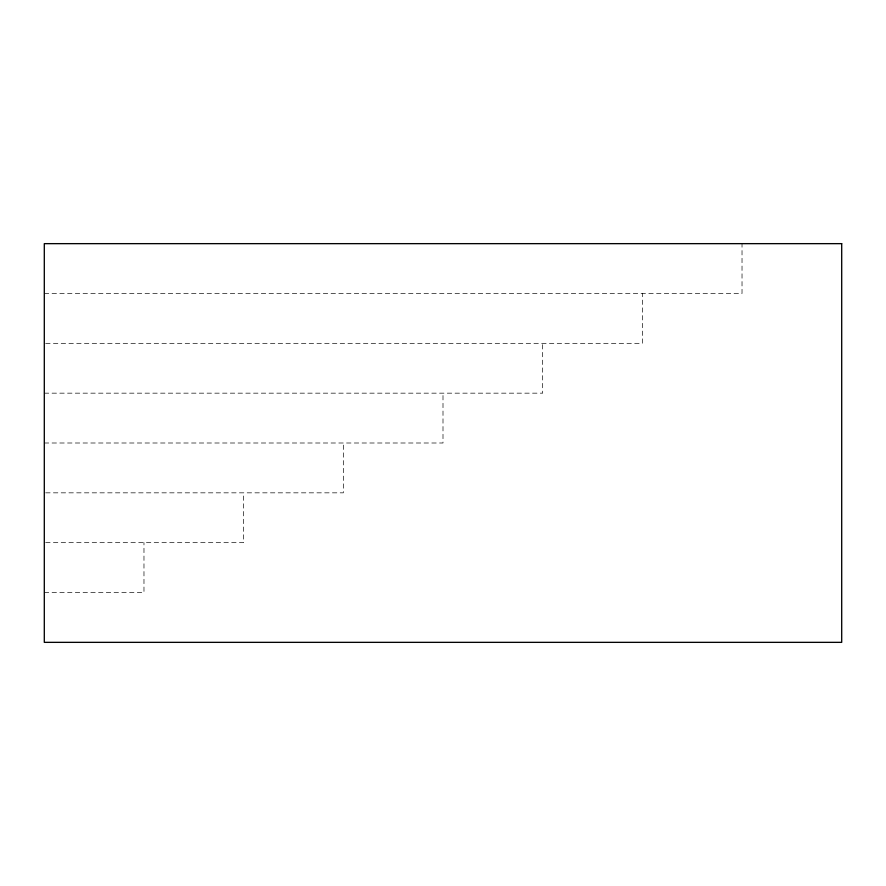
<?xml version="1.0" encoding="UTF-8"?>
<svg xmlns="http://www.w3.org/2000/svg" width="886" height="886" viewBox="0 0 886 886"><rect width="100%" height="100%" fill="white"/><g stroke="black" fill="none" stroke-linecap="round" stroke-linejoin="round"><path stroke-width="0.66" stroke-dasharray="4.43 3.32" d="M44.3 293.487L742.025 293.487L742.025 243.65M45.684 343.325L642.35 343.325L642.35 293.487M44.3 393.162L542.675 393.162L542.675 343.325M44.3 443L443 443L443 393.162M45.673 492.837L343.325 492.837L343.325 443M45.673 542.675L243.65 542.675L243.65 492.837M44.3 592.512L143.975 592.512L143.975 542.675"/><path stroke-width="1.33" d="M841.7 243.65L44.3 243.65L44.3 642.35L841.7 642.35L841.7 243.65"/></g></svg>
